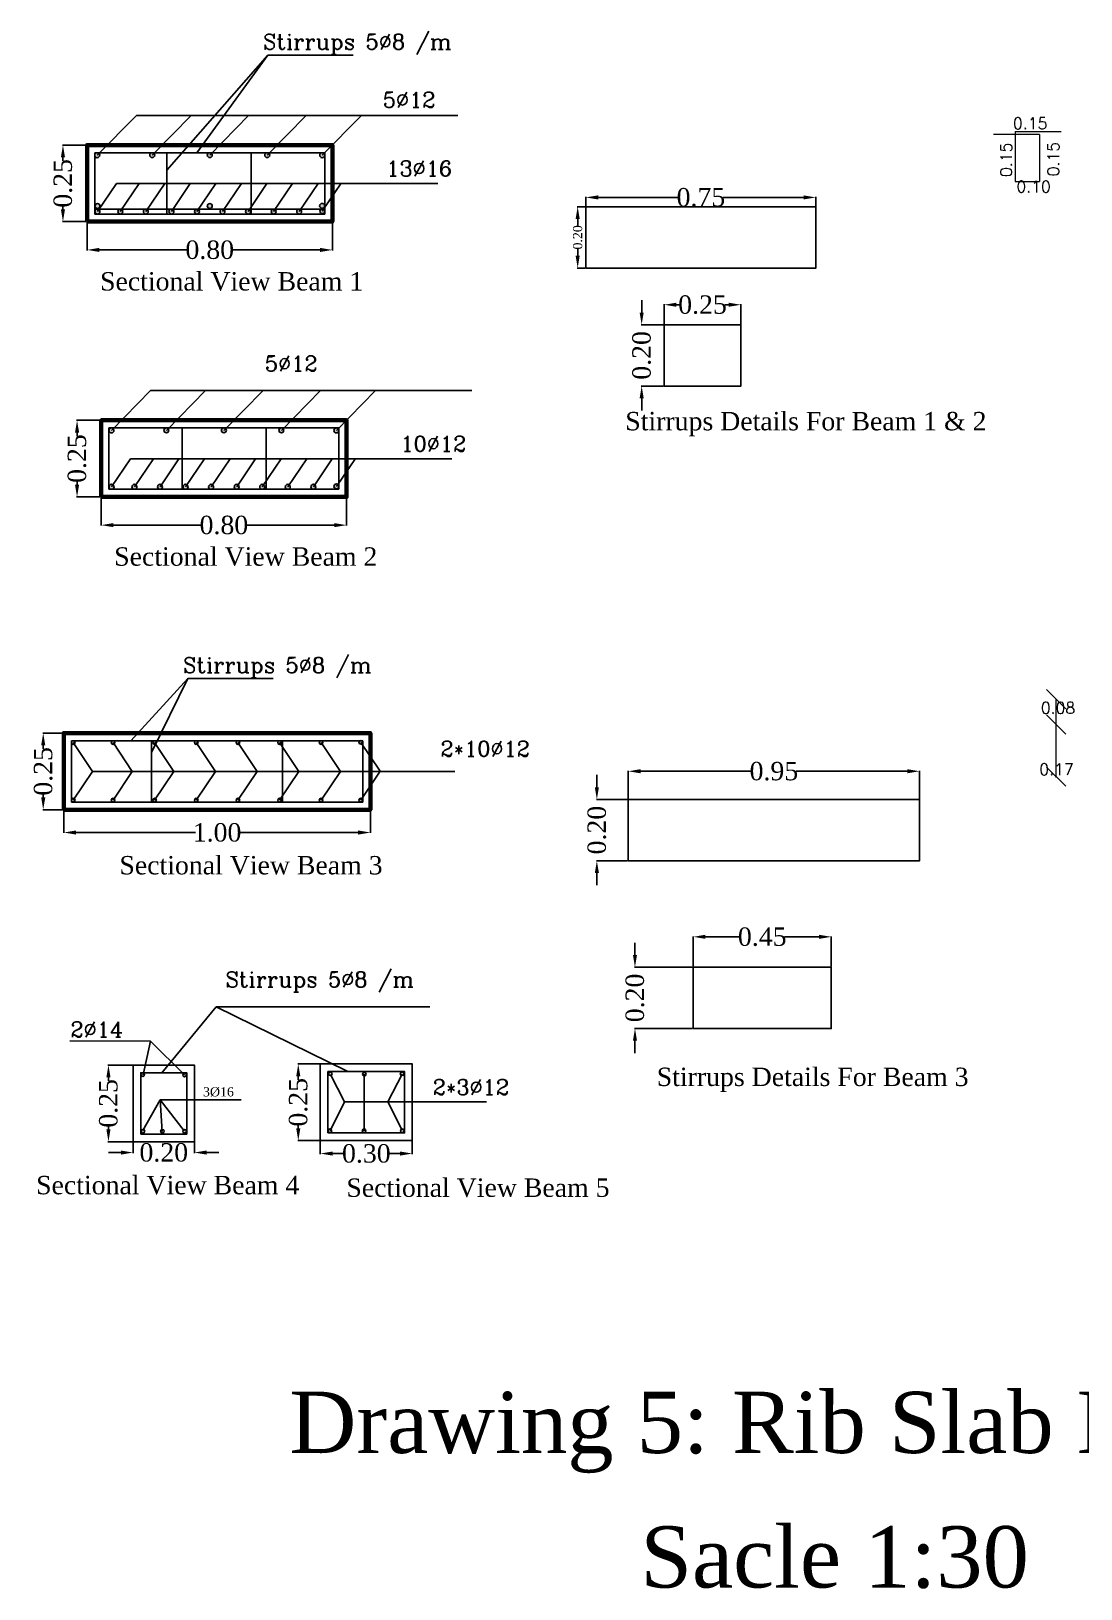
# Model space of a CAD drawing. Extents: x 159757.6 to 159806.1, y 183469.7 to 183536.
# Drawn here: x 159793.32 to 159796.75, y 183506.3 to 183511.38 of the extents above; entities that cross this region are included whole.
import ezdxf

# ---------------------------------------------------------------- set-up
doc = ezdxf.new("R2010")
doc.units = 0
doc.header["$MEASUREMENT"] = 0
doc.header["$PDSIZE"] = 2
doc.layers.add('DIM6', color=180, linetype='Continuous')
doc.layers.add('M1', color=3, linetype='Continuous')
doc.layers.add('LINE-NUSS', color=255, linetype='Continuous', lineweight=70)
doc.styles.add('ATT', font='TXT')
doc.styles.get("Standard").update_dxf_attribs({"font": 'times.ttf', "height": 0.15})
doc.styles.add('style13', font='times.ttf', dxfattribs={"height": 0.06})
doc.styles.add('STYLE2', font='romanc.shx', dxfattribs={"height": 50})
doc.dimstyles.new('Copy of dss', dxfattribs={"dimtxt": 0.18, "dimasz": 0.07, "dimexe": 0.18, "dimexo": 0.0625, "dimgap": 0.09, "dimtad": 0, "dimtoh": 1, "dimrnd": 0.05, "dimzin": 0, "dimdsep": 46, "dimtxsty": 'ATT', "dimcen": 0.09, "dimse1": 1, "dimse2": 1, "dimclrd": 8, "dimclrt": 2, "dimadec": 0, "dimazin": 0, "dimtfac": 1, "dimtofl": 0, "dimtmove": 0, "dimatfit": 3, "dimfxl": 0.18, "dimtolj": 1, "dimtzin": 0, "dimarcsym": 0})

# ---------------------------------------------------------------- blocks, each defined once
blk = doc.blocks.new('*D108')
at = {"layer": 'DEFPOINTS', "color": 0, "linetype": 'Continuous', "lineweight": 50, "transparency": 16777216}
for p in [(159793.5053, 183510.7608), (159794.3053, 183510.7608), (159794.3053, 183510.6686)]:
    blk.add_point(p, dxfattribs=at)
at = {"layer": 'DIM6', "color": 0, "linetype": 'Continuous', "lineweight": -2, "transparency": 16777216}
for p, q in [((159793.5053, 183510.7588), (159793.5053, 183510.6671)), ((159794.3053, 183510.7588), (159794.3053, 183510.6671))]:
    blk.add_line(p, q, dxfattribs=at)
at = {"layer": 'DIM6', "color": 7, "linetype": 'Continuous', "lineweight": -2, "transparency": 16777216}
for p, q in [((159793.5453, 183510.6686), (159793.8309, 183510.6686)), ((159794.2653, 183510.6686), (159793.9796, 183510.6686))]:
    blk.add_line(p, q, dxfattribs=at)
at = {"layer": 'DIM6', "color": 7, "linetype": 'Continuous', "lineweight": 50, "transparency": 16777216}
for points in [[(159793.5453, 183510.6752), (159793.5453, 183510.6619), (159793.5053, 183510.6686)], [(159794.2653, 183510.6752), (159794.2653, 183510.6619), (159794.3053, 183510.6686)]]:
    blk.add_solid(points, dxfattribs=at)
at = {"layer": 'DIM6', "color": 7, "linetype": 'Continuous', "transparency": 16777216, "insert": (159793.9053, 183510.6686), "char_height": 0.06, "attachment_point": 5, "style": 'style13'}
blk.add_mtext('\\A1;0.80', dxfattribs=at)
blk = doc.blocks.new('*D109')
at = {"layer": 'DEFPOINTS', "color": 0, "linetype": 'Continuous', "lineweight": 50, "transparency": 16777216}
for p in [(159793.4265, 183511.0108), (159793.5053, 183511.0108), (159793.5053, 183510.7608)]:
    blk.add_point(p, dxfattribs=at)
at = {"layer": 'DIM6', "color": 0, "linetype": 'Continuous', "lineweight": -2, "transparency": 16777216}
for p, q in [((159793.5033, 183511.0108), (159793.425, 183511.0108)), ((159793.5033, 183510.7608), (159793.425, 183510.7608))]:
    blk.add_line(p, q, dxfattribs=at)
at = {"layer": 'DIM6', "color": 7, "linetype": 'Continuous', "lineweight": -2, "transparency": 16777216}
for p, q in [((159793.4265, 183510.9708), (159793.4265, 183510.9588)), ((159793.4265, 183510.8008), (159793.4265, 183510.8128))]:
    blk.add_line(p, q, dxfattribs=at)
at = {"layer": 'DIM6', "color": 7, "linetype": 'Continuous', "lineweight": 50, "transparency": 16777216}
for points in [[(159793.4198, 183510.9708), (159793.4332, 183510.9708), (159793.4265, 183511.0108)], [(159793.4198, 183510.8008), (159793.4332, 183510.8008), (159793.4265, 183510.7608)]]:
    blk.add_solid(points, dxfattribs=at)
at = {"layer": 'DIM6', "color": 7, "linetype": 'Continuous', "transparency": 16777216, "insert": (159793.4265, 183510.8858), "char_height": 0.06, "attachment_point": 5, "rotation": 90, "style": 'style13'}
blk.add_mtext('\\A1;0.25', dxfattribs=at)
blk = doc.blocks.new('*D110')
at = {"layer": 'DEFPOINTS', "color": 0, "linetype": 'Continuous', "lineweight": 50, "transparency": 16777216}
for p in [(159793.5514, 183509.8628), (159794.3514, 183509.8628), (159794.3514, 183509.7706)]:
    blk.add_point(p, dxfattribs=at)
at = {"layer": 'DIM6', "color": 0, "linetype": 'Continuous', "lineweight": -2, "transparency": 16777216}
for p, q in [((159793.5514, 183509.8608), (159793.5514, 183509.7691)), ((159794.3514, 183509.8608), (159794.3514, 183509.7691))]:
    blk.add_line(p, q, dxfattribs=at)
at = {"layer": 'DIM6', "color": 7, "linetype": 'Continuous', "lineweight": -2, "transparency": 16777216}
for p, q in [((159793.5914, 183509.7706), (159793.8771, 183509.7706)), ((159794.3114, 183509.7706), (159794.0257, 183509.7706))]:
    blk.add_line(p, q, dxfattribs=at)
at = {"layer": 'DIM6', "color": 7, "linetype": 'Continuous', "lineweight": 50, "transparency": 16777216}
for points in [[(159793.5914, 183509.7773), (159793.5914, 183509.764), (159793.5514, 183509.7706)], [(159794.3114, 183509.7773), (159794.3114, 183509.764), (159794.3514, 183509.7706)]]:
    blk.add_solid(points, dxfattribs=at)
at = {"layer": 'DIM6', "color": 7, "linetype": 'Continuous', "transparency": 16777216, "insert": (159793.9514, 183509.7706), "char_height": 0.06, "attachment_point": 5, "style": 'style13'}
blk.add_mtext('\\A1;0.80', dxfattribs=at)
blk = doc.blocks.new('*D111')
at = {"layer": 'DEFPOINTS', "color": 0, "linetype": 'Continuous', "lineweight": 50, "transparency": 16777216}
for p in [(159793.4726, 183510.1128), (159793.5514, 183510.1128), (159793.5514, 183509.8628)]:
    blk.add_point(p, dxfattribs=at)
at = {"layer": 'DIM6', "color": 0, "linetype": 'Continuous', "lineweight": -2, "transparency": 16777216}
for p, q in [((159793.5494, 183510.1128), (159793.4711, 183510.1128)), ((159793.5494, 183509.8628), (159793.4711, 183509.8628))]:
    blk.add_line(p, q, dxfattribs=at)
at = {"layer": 'DIM6', "color": 7, "linetype": 'Continuous', "lineweight": -2, "transparency": 16777216}
for p, q in [((159793.4726, 183510.0728), (159793.4726, 183510.0608)), ((159793.4726, 183509.9028), (159793.4726, 183509.9148))]:
    blk.add_line(p, q, dxfattribs=at)
at = {"layer": 'DIM6', "color": 7, "linetype": 'Continuous', "lineweight": 50, "transparency": 16777216}
for points in [[(159793.4659, 183510.0728), (159793.4793, 183510.0728), (159793.4726, 183510.1128)], [(159793.4659, 183509.9028), (159793.4793, 183509.9028), (159793.4726, 183509.8628)]]:
    blk.add_solid(points, dxfattribs=at)
at = {"layer": 'DIM6', "color": 7, "linetype": 'Continuous', "transparency": 16777216, "insert": (159793.4726, 183509.9878), "char_height": 0.06, "attachment_point": 5, "rotation": 90, "style": 'style13'}
blk.add_mtext('\\A1;0.25', dxfattribs=at)
blk = doc.blocks.new('*D112')
at = {"layer": 'DEFPOINTS', "color": 0, "linetype": 'Continuous', "lineweight": 50, "transparency": 16777216}
for p in [(159793.4292, 183508.8422), (159794.4292, 183508.8422), (159794.4292, 183508.7676)]:
    blk.add_point(p, dxfattribs=at)
at = {"layer": 'DIM6', "color": 0, "linetype": 'Continuous', "lineweight": -2, "transparency": 16777216}
for p, q in [((159793.4292, 183508.8402), (159793.4292, 183508.7661)), ((159794.4292, 183508.8402), (159794.4292, 183508.7661))]:
    blk.add_line(p, q, dxfattribs=at)
at = {"layer": 'DIM6', "color": 7, "linetype": 'Continuous', "lineweight": -2, "transparency": 16777216}
for p, q in [((159793.4692, 183508.7676), (159793.8585, 183508.7676)), ((159794.3892, 183508.7676), (159794, 183508.7676))]:
    blk.add_line(p, q, dxfattribs=at)
at = {"layer": 'DIM6', "color": 7, "linetype": 'Continuous', "lineweight": 50, "transparency": 16777216}
for points in [[(159793.4692, 183508.7743), (159793.4692, 183508.7609), (159793.4292, 183508.7676)], [(159794.3892, 183508.7743), (159794.3892, 183508.7609), (159794.4292, 183508.7676)]]:
    blk.add_solid(points, dxfattribs=at)
at = {"layer": 'DIM6', "color": 7, "linetype": 'Continuous', "transparency": 16777216, "insert": (159793.9292, 183508.7676), "char_height": 0.06, "attachment_point": 5, "style": 'style13'}
blk.add_mtext('\\A1;1.00', dxfattribs=at)
blk = doc.blocks.new('*D113')
at = {"layer": 'DEFPOINTS', "color": 0, "linetype": 'Continuous', "lineweight": 50, "transparency": 16777216}
for p in [(159793.3623, 183509.0922), (159793.4292, 183509.0922), (159793.4292, 183508.8422)]:
    blk.add_point(p, dxfattribs=at)
at = {"layer": 'DIM6', "color": 0, "linetype": 'Continuous', "lineweight": -2, "transparency": 16777216}
for p, q in [((159793.4272, 183509.0922), (159793.3608, 183509.0922)), ((159793.4272, 183508.8422), (159793.3608, 183508.8422))]:
    blk.add_line(p, q, dxfattribs=at)
at = {"layer": 'DIM6', "color": 7, "linetype": 'Continuous', "lineweight": -2, "transparency": 16777216}
for p, q in [((159793.3623, 183509.0522), (159793.3623, 183509.0402)), ((159793.3623, 183508.8822), (159793.3623, 183508.8942))]:
    blk.add_line(p, q, dxfattribs=at)
at = {"layer": 'DIM6', "color": 7, "linetype": 'Continuous', "lineweight": 50, "transparency": 16777216}
for points in [[(159793.3556, 183509.0522), (159793.369, 183509.0522), (159793.3623, 183509.0922)], [(159793.3556, 183508.8822), (159793.369, 183508.8822), (159793.3623, 183508.8422)]]:
    blk.add_solid(points, dxfattribs=at)
at = {"layer": 'DIM6', "color": 7, "linetype": 'Continuous', "transparency": 16777216, "insert": (159793.3623, 183508.9672), "char_height": 0.06, "attachment_point": 5, "rotation": 90, "style": 'style13'}
blk.add_mtext('\\A1;0.25', dxfattribs=at)
blk = doc.blocks.new('*D114')
at = {"layer": 'DEFPOINTS', "color": 0, "linetype": 'Continuous', "lineweight": 50, "transparency": 16777216}
for p in [(159795.882, 183510.8399), (159795.132, 183510.8096), (159795.882, 183510.8096)]:
    blk.add_point(p, dxfattribs=at)
at = {"layer": 'DIM6', "color": 0, "linetype": 'Continuous', "lineweight": -2, "transparency": 16777216}
for p, q in [((159795.132, 183510.8116), (159795.132, 183510.8414)), ((159795.882, 183510.8116), (159795.882, 183510.8414))]:
    blk.add_line(p, q, dxfattribs=at)
at = {"layer": 'DIM6', "color": 7, "linetype": 'Continuous', "lineweight": -2, "transparency": 16777216}
for p, q in [((159795.172, 183510.8399), (159795.434, 183510.8399)), ((159795.842, 183510.8399), (159795.58, 183510.8399))]:
    blk.add_line(p, q, dxfattribs=at)
at = {"layer": 'DIM6', "color": 7, "linetype": 'Continuous', "lineweight": 50, "transparency": 16777216}
for points in [[(159795.172, 183510.8466), (159795.172, 183510.8332), (159795.132, 183510.8399)], [(159795.842, 183510.8466), (159795.842, 183510.8332), (159795.882, 183510.8399)]]:
    blk.add_solid(points, dxfattribs=at)
at = {"layer": 'DIM6', "color": 7, "linetype": 'Continuous', "transparency": 16777216, "insert": (159795.507, 183510.8399), "char_height": 0.06, "attachment_point": 5, "style": 'style13'}
blk.add_mtext('\\A1;0.75', dxfattribs=at)
blk = doc.blocks.new('*D115')
at = {"layer": 'DEFPOINTS', "color": 0, "linetype": 'Continuous', "transparency": 16777216}
for p in [(159795.1051, 183510.8096), (159795.132, 183510.8096), (159795.132, 183510.6096)]:
    blk.add_point(p, dxfattribs=at)
at = {"layer": 'DIM6', "color": 0, "linetype": 'Continuous', "lineweight": -2, "transparency": 16777216}
for p, q in [((159795.13, 183510.8096), (159795.1036, 183510.8096)), ((159795.13, 183510.6096), (159795.1036, 183510.6096))]:
    blk.add_line(p, q, dxfattribs=at)
at = {"layer": 'DIM6', "color": 7, "linetype": 'Continuous', "lineweight": -2, "transparency": 16777216}
for p, q in [((159795.1051, 183510.7696), (159795.1051, 183510.7467)), ((159795.1051, 183510.6496), (159795.1051, 183510.6724))]:
    blk.add_line(p, q, dxfattribs=at)
at = {"layer": 'DIM6', "color": 7, "linetype": 'Continuous', "transparency": 16777216}
for points in [[(159795.0984, 183510.7696), (159795.1117, 183510.7696), (159795.1051, 183510.8096)], [(159795.0984, 183510.6496), (159795.1117, 183510.6496), (159795.1051, 183510.6096)]]:
    blk.add_solid(points, dxfattribs=at)
at = {"layer": 'DIM6', "color": 7, "linetype": 'Continuous', "transparency": 16777216, "insert": (159795.1051, 183510.7096), "char_height": 0.03, "attachment_point": 5, "rotation": 90, "style": 'style13'}
blk.add_mtext('\\A1;0.20', dxfattribs=at)
blk = doc.blocks.new('*D116')
at = {"layer": 'DEFPOINTS', "color": 0, "linetype": 'Continuous', "lineweight": 50, "transparency": 16777216}
for p in [(159795.6372, 183510.4897), (159795.3872, 183510.4244), (159795.6372, 183510.4244)]:
    blk.add_point(p, dxfattribs=at)
at = {"layer": 'DIM6', "color": 0, "linetype": 'Continuous', "lineweight": -2, "transparency": 16777216}
for p, q in [((159795.3872, 183510.4264), (159795.3872, 183510.4912)), ((159795.6372, 183510.4264), (159795.6372, 183510.4912))]:
    blk.add_line(p, q, dxfattribs=at)
at = {"layer": 'DIM6', "color": 7, "linetype": 'Continuous', "lineweight": -2, "transparency": 16777216}
for p, q in [((159795.4272, 183510.4897), (159795.4392, 183510.4897)), ((159795.5972, 183510.4897), (159795.5852, 183510.4897))]:
    blk.add_line(p, q, dxfattribs=at)
at = {"layer": 'DIM6', "color": 7, "linetype": 'Continuous', "lineweight": 50, "transparency": 16777216}
for points in [[(159795.4272, 183510.4964), (159795.4272, 183510.4831), (159795.3872, 183510.4897)], [(159795.5972, 183510.4964), (159795.5972, 183510.4831), (159795.6372, 183510.4897)]]:
    blk.add_solid(points, dxfattribs=at)
at = {"layer": 'DIM6', "color": 7, "linetype": 'Continuous', "lineweight": 50, "transparency": 16777216, "insert": (159795.5122, 183510.4897), "char_height": 0.06, "attachment_point": 5, "style": 'style13'}
blk.add_mtext('\\A1;0.25', dxfattribs=at)
blk = doc.blocks.new('*D117')
at = {"layer": 'DEFPOINTS', "color": 0, "linetype": 'Continuous', "lineweight": 50, "transparency": 16777216}
for p in [(159795.3138, 183510.4244), (159795.3872, 183510.4244), (159795.3872, 183510.2244)]:
    blk.add_point(p, dxfattribs=at)
at = {"layer": 'DIM6', "color": 7, "linetype": 'Continuous', "lineweight": -2, "transparency": 16777216}
for p, q in [((159795.3138, 183510.4644), (159795.3138, 183510.5044)), ((159795.3138, 183510.1844), (159795.3138, 183510.1444))]:
    blk.add_line(p, q, dxfattribs=at)
at = {"layer": 'DIM6', "color": 0, "linetype": 'Continuous', "lineweight": -2, "transparency": 16777216}
for p, q in [((159795.3852, 183510.4244), (159795.3123, 183510.4244)), ((159795.3852, 183510.2244), (159795.3123, 183510.2244))]:
    blk.add_line(p, q, dxfattribs=at)
at = {"layer": 'DIM6', "color": 7, "linetype": 'Continuous', "lineweight": 50, "transparency": 16777216}
for points in [[(159795.3071, 183510.4644), (159795.3204, 183510.4644), (159795.3138, 183510.4244)], [(159795.3071, 183510.1844), (159795.3204, 183510.1844), (159795.3138, 183510.2244)]]:
    blk.add_solid(points, dxfattribs=at)
at = {"layer": 'DIM6', "color": 7, "linetype": 'Continuous', "lineweight": 50, "transparency": 16777216, "insert": (159795.3138, 183510.3244), "char_height": 0.06, "attachment_point": 5, "rotation": 90, "style": 'style13'}
blk.add_mtext('\\A1;0.20', dxfattribs=at)
blk = doc.blocks.new('*D118')
at = {"layer": 'DEFPOINTS', "color": 0, "linetype": 'Continuous', "lineweight": 50, "transparency": 16777216}
for p in [(159796.22, 183508.9675), (159795.27, 183508.8755), (159796.22, 183508.8755)]:
    blk.add_point(p, dxfattribs=at)
at = {"layer": 'DIM6', "color": 0, "linetype": 'Continuous', "lineweight": -2, "transparency": 16777216}
for p, q in [((159795.27, 183508.8775), (159795.27, 183508.969)), ((159796.22, 183508.8775), (159796.22, 183508.969))]:
    blk.add_line(p, q, dxfattribs=at)
at = {"layer": 'DIM6', "color": 7, "linetype": 'Continuous', "lineweight": -2, "transparency": 16777216}
for p, q in [((159795.31, 183508.9675), (159795.672, 183508.9675)), ((159796.18, 183508.9675), (159795.818, 183508.9675))]:
    blk.add_line(p, q, dxfattribs=at)
at = {"layer": 'DIM6', "color": 7, "linetype": 'Continuous', "lineweight": 50, "transparency": 16777216}
for points in [[(159795.31, 183508.9742), (159795.31, 183508.9609), (159795.27, 183508.9675)], [(159796.18, 183508.9742), (159796.18, 183508.9609), (159796.22, 183508.9675)]]:
    blk.add_solid(points, dxfattribs=at)
at = {"layer": 'DIM6', "color": 7, "linetype": 'Continuous', "transparency": 16777216, "insert": (159795.745, 183508.9675), "char_height": 0.06, "attachment_point": 5, "style": 'style13'}
blk.add_mtext('\\A1;0.95', dxfattribs=at)
blk = doc.blocks.new('*D119')
at = {"layer": 'DEFPOINTS', "color": 0, "linetype": 'Continuous', "lineweight": 50, "transparency": 16777216}
for p in [(159795.1677, 183508.8755), (159795.27, 183508.8755), (159795.27, 183508.6755)]:
    blk.add_point(p, dxfattribs=at)
at = {"layer": 'DIM6', "color": 7, "linetype": 'Continuous', "lineweight": -2, "transparency": 16777216}
for p, q in [((159795.1677, 183508.9155), (159795.1677, 183508.9555)), ((159795.1677, 183508.6355), (159795.1677, 183508.5955))]:
    blk.add_line(p, q, dxfattribs=at)
at = {"layer": 'DIM6', "color": 0, "linetype": 'Continuous', "lineweight": -2, "transparency": 16777216}
for p, q in [((159795.268, 183508.8755), (159795.1662, 183508.8755)), ((159795.268, 183508.6755), (159795.1662, 183508.6755))]:
    blk.add_line(p, q, dxfattribs=at)
at = {"layer": 'DIM6', "color": 7, "linetype": 'Continuous', "lineweight": 50, "transparency": 16777216}
for points in [[(159795.161, 183508.9155), (159795.1744, 183508.9155), (159795.1677, 183508.8755)], [(159795.161, 183508.6355), (159795.1744, 183508.6355), (159795.1677, 183508.6755)]]:
    blk.add_solid(points, dxfattribs=at)
at = {"layer": 'DIM6', "color": 7, "linetype": 'Continuous', "transparency": 16777216, "insert": (159795.1677, 183508.7755), "char_height": 0.06, "attachment_point": 5, "rotation": 90, "style": 'style13'}
blk.add_mtext('\\A1;0.20', dxfattribs=at)
blk = doc.blocks.new('*D120')
at = {"layer": 'DEFPOINTS', "color": 0, "linetype": 'Continuous', "lineweight": 50, "transparency": 16777216}
for p in [(159795.9319, 183508.4273), (159795.4819, 183508.328), (159795.9319, 183508.328)]:
    blk.add_point(p, dxfattribs=at)
at = {"layer": 'DIM6', "color": 0, "linetype": 'Continuous', "lineweight": -2, "transparency": 16777216}
for p, q in [((159795.4819, 183508.33), (159795.4819, 183508.4288)), ((159795.9319, 183508.33), (159795.9319, 183508.4288))]:
    blk.add_line(p, q, dxfattribs=at)
at = {"layer": 'DIM6', "color": 7, "linetype": 'Continuous', "lineweight": -2, "transparency": 16777216}
for p, q in [((159795.5219, 183508.4273), (159795.6339, 183508.4273)), ((159795.8919, 183508.4273), (159795.7799, 183508.4273))]:
    blk.add_line(p, q, dxfattribs=at)
at = {"layer": 'DIM6', "color": 7, "linetype": 'Continuous', "lineweight": 50, "transparency": 16777216}
for points in [[(159795.5219, 183508.434), (159795.5219, 183508.4206), (159795.4819, 183508.4273)], [(159795.8919, 183508.434), (159795.8919, 183508.4206), (159795.9319, 183508.4273)]]:
    blk.add_solid(points, dxfattribs=at)
at = {"layer": 'DIM6', "color": 7, "linetype": 'Continuous', "transparency": 16777216, "insert": (159795.7069, 183508.4273), "char_height": 0.06, "attachment_point": 5, "style": 'style13'}
blk.add_mtext('\\A1;0.45', dxfattribs=at)
blk = doc.blocks.new('*D121')
at = {"layer": 'DEFPOINTS', "color": 0, "linetype": 'Continuous', "lineweight": 50, "transparency": 16777216}
for p in [(159795.2919, 183508.328), (159795.4819, 183508.328), (159795.4819, 183508.128)]:
    blk.add_point(p, dxfattribs=at)
at = {"layer": 'DIM6', "color": 7, "linetype": 'Continuous', "lineweight": -2, "transparency": 16777216}
for p, q in [((159795.2919, 183508.368), (159795.2919, 183508.408)), ((159795.2919, 183508.088), (159795.2919, 183508.048))]:
    blk.add_line(p, q, dxfattribs=at)
at = {"layer": 'DIM6', "color": 0, "linetype": 'Continuous', "lineweight": -2, "transparency": 16777216}
for p, q in [((159795.4799, 183508.328), (159795.2904, 183508.328)), ((159795.4799, 183508.128), (159795.2904, 183508.128))]:
    blk.add_line(p, q, dxfattribs=at)
at = {"layer": 'DIM6', "color": 7, "linetype": 'Continuous', "lineweight": 50, "transparency": 16777216}
for points in [[(159795.2853, 183508.368), (159795.2986, 183508.368), (159795.2919, 183508.328)], [(159795.2853, 183508.088), (159795.2986, 183508.088), (159795.2919, 183508.128)]]:
    blk.add_solid(points, dxfattribs=at)
at = {"layer": 'DIM6', "color": 7, "linetype": 'Continuous', "transparency": 16777216, "insert": (159795.2919, 183508.228), "char_height": 0.06, "attachment_point": 5, "rotation": 90, "style": 'style13'}
blk.add_mtext('\\A1;0.20', dxfattribs=at)
blk = doc.blocks.new('*D128')
at = {"layer": 'DEFPOINTS', "color": 0, "linetype": 'Continuous', "lineweight": 50, "transparency": 16777216}
for p in [(159793.6554, 183507.7589), (159793.8554, 183507.7589), (159793.8554, 183507.7234)]:
    blk.add_point(p, dxfattribs=at)
at = {"layer": 'DIM6', "color": 0, "linetype": 'Continuous', "lineweight": -2, "transparency": 16777216}
for p, q in [((159793.6554, 183507.7569), (159793.6554, 183507.7219)), ((159793.8554, 183507.7569), (159793.8554, 183507.7219))]:
    blk.add_line(p, q, dxfattribs=at)
at = {"layer": 'DIM6', "color": 7, "linetype": 'Continuous', "lineweight": -2, "transparency": 16777216}
for p, q in [((159793.6154, 183507.7234), (159793.5754, 183507.7234)), ((159793.8954, 183507.7234), (159793.9354, 183507.7234))]:
    blk.add_line(p, q, dxfattribs=at)
at = {"layer": 'DIM6', "color": 7, "linetype": 'Continuous', "lineweight": 50, "transparency": 16777216}
for points in [[(159793.6154, 183507.7301), (159793.6154, 183507.7167), (159793.6554, 183507.7234)], [(159793.8954, 183507.7301), (159793.8954, 183507.7167), (159793.8554, 183507.7234)]]:
    blk.add_solid(points, dxfattribs=at)
at = {"layer": 'DIM6', "color": 7, "linetype": 'Continuous', "transparency": 16777216, "insert": (159793.7554, 183507.7234), "char_height": 0.06, "attachment_point": 5, "style": 'style13'}
blk.add_mtext('\\A1;0.20', dxfattribs=at)
blk = doc.blocks.new('*D129')
at = {"layer": 'DEFPOINTS', "color": 0, "linetype": 'Continuous', "lineweight": 50, "transparency": 16777216}
for p in [(159793.5749, 183508.0089), (159793.6554, 183508.0089), (159793.6554, 183507.7589)]:
    blk.add_point(p, dxfattribs=at)
at = {"layer": 'DIM6', "color": 0, "linetype": 'Continuous', "lineweight": -2, "transparency": 16777216}
for p, q in [((159793.6534, 183508.0089), (159793.5734, 183508.0089)), ((159793.6534, 183507.7589), (159793.5734, 183507.7589))]:
    blk.add_line(p, q, dxfattribs=at)
at = {"layer": 'DIM6', "color": 7, "linetype": 'Continuous', "lineweight": -2, "transparency": 16777216}
for p, q in [((159793.5749, 183507.9689), (159793.5749, 183507.9569)), ((159793.5749, 183507.7989), (159793.5749, 183507.8109))]:
    blk.add_line(p, q, dxfattribs=at)
at = {"layer": 'DIM6', "color": 7, "linetype": 'Continuous', "lineweight": 50, "transparency": 16777216}
for points in [[(159793.5683, 183507.9689), (159793.5816, 183507.9689), (159793.5749, 183508.0089)], [(159793.5683, 183507.7989), (159793.5816, 183507.7989), (159793.5749, 183507.7589)]]:
    blk.add_solid(points, dxfattribs=at)
at = {"layer": 'DIM6', "color": 7, "linetype": 'Continuous', "transparency": 16777216, "insert": (159793.5749, 183507.8839), "char_height": 0.06, "attachment_point": 5, "rotation": 90, "style": 'style13'}
blk.add_mtext('\\A1;0.25', dxfattribs=at)
blk = doc.blocks.new('*D130')
at = {"layer": 'DEFPOINTS', "color": 0, "linetype": 'Continuous', "lineweight": 50, "transparency": 16777216}
for p in [(159794.2659, 183507.7624), (159794.5659, 183507.7624), (159794.5659, 183507.7201)]:
    blk.add_point(p, dxfattribs=at)
at = {"layer": 'DIM6', "color": 0, "linetype": 'Continuous', "lineweight": -2, "transparency": 16777216}
for p, q in [((159794.2659, 183507.7604), (159794.2659, 183507.7186)), ((159794.5659, 183507.7604), (159794.5659, 183507.7186))]:
    blk.add_line(p, q, dxfattribs=at)
at = {"layer": 'DIM6', "color": 7, "linetype": 'Continuous', "lineweight": -2, "transparency": 16777216}
for p, q in [((159794.3059, 183507.7201), (159794.3415, 183507.7201)), ((159794.5259, 183507.7201), (159794.4902, 183507.7201))]:
    blk.add_line(p, q, dxfattribs=at)
at = {"layer": 'DIM6', "color": 7, "linetype": 'Continuous', "lineweight": 50, "transparency": 16777216}
for points in [[(159794.3059, 183507.7268), (159794.3059, 183507.7135), (159794.2659, 183507.7201)], [(159794.5259, 183507.7268), (159794.5259, 183507.7135), (159794.5659, 183507.7201)]]:
    blk.add_solid(points, dxfattribs=at)
at = {"layer": 'DIM6', "color": 7, "linetype": 'Continuous', "transparency": 16777216, "insert": (159794.4159, 183507.7201), "char_height": 0.06, "attachment_point": 5, "style": 'style13'}
blk.add_mtext('\\A1;0.30', dxfattribs=at)
blk = doc.blocks.new('*D131')
at = {"layer": 'DEFPOINTS', "color": 0, "linetype": 'Continuous', "lineweight": 50, "transparency": 16777216}
for p in [(159794.194, 183508.0124), (159794.2659, 183508.0124), (159794.2659, 183507.7624)]:
    blk.add_point(p, dxfattribs=at)
at = {"layer": 'DIM6', "color": 0, "linetype": 'Continuous', "lineweight": -2, "transparency": 16777216}
for p, q in [((159794.2639, 183508.0124), (159794.1925, 183508.0124)), ((159794.2639, 183507.7624), (159794.1925, 183507.7624))]:
    blk.add_line(p, q, dxfattribs=at)
at = {"layer": 'DIM6', "color": 7, "linetype": 'Continuous', "lineweight": -2, "transparency": 16777216}
for p, q in [((159794.194, 183507.9724), (159794.194, 183507.9604)), ((159794.194, 183507.8024), (159794.194, 183507.8144))]:
    blk.add_line(p, q, dxfattribs=at)
at = {"layer": 'DIM6', "color": 7, "linetype": 'Continuous', "lineweight": 50, "transparency": 16777216}
for points in [[(159794.1873, 183507.9724), (159794.2007, 183507.9724), (159794.194, 183508.0124)], [(159794.1873, 183507.8024), (159794.2007, 183507.8024), (159794.194, 183507.7624)]]:
    blk.add_solid(points, dxfattribs=at)
at = {"layer": 'DIM6', "color": 7, "linetype": 'Continuous', "transparency": 16777216, "insert": (159794.194, 183507.8874), "char_height": 0.06, "attachment_point": 5, "rotation": 90, "style": 'style13'}
blk.add_mtext('\\A1;0.25', dxfattribs=at)

msp = doc.modelspace()

# ---------------------------------------------------------------- hatches: boundary and pattern name
at = {"layer": 'DIM6', "linetype": 'Continuous'}
h = msp.add_hatch(color=7, dxfattribs=at)
edge = h.paths.add_edge_path()
edge.add_arc((159793.539, 183510.7938), 0.008, 0, 360)
edge = h.paths.add_edge_path()
edge.add_arc((159794.2723, 183510.7949), 0.008, 0, 360)
edge = h.paths.add_edge_path()
edge.add_arc((159794.1969, 183510.7938), 0.008, 0, 360)
edge = h.paths.add_edge_path()
edge.add_arc((159794.1136, 183510.7938), 0.008, 0, 360)
edge = h.paths.add_edge_path()
edge.add_arc((159794.0303, 183510.7938), 0.008, 0, 360)
edge = h.paths.add_edge_path()
edge.add_arc((159793.9469, 183510.7938), 0.008, 0, 360)
edge = h.paths.add_edge_path()
edge.add_arc((159793.8636, 183510.7938), 0.008, 0, 360)
edge = h.paths.add_edge_path()
edge.add_arc((159793.7803, 183510.7938), 0.008, 0, 360)
edge = h.paths.add_edge_path()
edge.add_arc((159793.6969, 183510.7938), 0.008, 0, 360)
edge = h.paths.add_edge_path()
edge.add_arc((159793.6136, 183510.7938), 0.008, 0, 360)
edge = h.paths.add_edge_path()
edge.add_arc((159793.5384, 183510.9775), 0.008, 0, 360)
edge = h.paths.add_edge_path()
edge.add_arc((159794.0928, 183510.9778), 0.008, 0, 360)
edge = h.paths.add_edge_path()
edge.add_arc((159793.7178, 183510.9778), 0.008, 0, 360)
edge = h.paths.add_edge_path()
edge.add_arc((159793.9053, 183510.9778), 0.008, 0, 360)
edge = h.paths.add_edge_path()
edge.add_arc((159794.2721, 183510.9775), 0.008, 0, 360)
h = msp.add_hatch(color=7, dxfattribs=at)
edge = h.paths.add_edge_path()
edge.add_arc((159794.2716, 183510.8126), 0.008, 0, 360)
edge = h.paths.add_edge_path()
edge.add_arc((159793.9053, 183510.812), 0.008, 0, 360)
edge = h.paths.add_edge_path()
edge.add_arc((159793.539, 183510.8117), 0.008, 0, 360)
h = msp.add_hatch(color=7, dxfattribs=at)
edge = h.paths.add_edge_path()
edge.add_arc((159793.5851, 183509.8958), 0.008, 0, 360)
edge = h.paths.add_edge_path()
edge.add_arc((159794.3184, 183509.897), 0.008, 0, 360)
edge = h.paths.add_edge_path()
edge.add_arc((159794.2431, 183509.8958), 0.008, 0, 360)
edge = h.paths.add_edge_path()
edge.add_arc((159794.1597, 183509.8958), 0.008, 0, 360)
edge = h.paths.add_edge_path()
edge.add_arc((159794.0764, 183509.8958), 0.008, 0, 360)
edge = h.paths.add_edge_path()
edge.add_arc((159793.9931, 183509.8958), 0.008, 0, 360)
edge = h.paths.add_edge_path()
edge.add_arc((159793.9097, 183509.8958), 0.008, 0, 360)
edge = h.paths.add_edge_path()
edge.add_arc((159793.8264, 183509.8958), 0.008, 0, 360)
edge = h.paths.add_edge_path()
edge.add_arc((159793.7431, 183509.8958), 0.008, 0, 360)
edge = h.paths.add_edge_path()
edge.add_arc((159793.6597, 183509.8958), 0.008, 0, 360)
edge = h.paths.add_edge_path()
edge.add_arc((159793.5846, 183510.0796), 0.008, 0, 360)
edge = h.paths.add_edge_path()
edge.add_arc((159794.1389, 183510.0798), 0.008, 0, 360)
edge = h.paths.add_edge_path()
edge.add_arc((159793.7639, 183510.0798), 0.008, 0, 360)
edge = h.paths.add_edge_path()
edge.add_arc((159793.9514, 183510.0798), 0.008, 0, 360)
edge = h.paths.add_edge_path()
edge.add_arc((159794.3182, 183510.0796), 0.008, 0, 360)
h = msp.add_hatch(color=7, dxfattribs=at)
edge = h.paths.add_edge_path()
edge.add_arc((159794.398, 183509.0615), 0.006, 0, 360)
edge = h.paths.add_edge_path()
edge.add_arc((159793.4603, 183509.0613), 0.006, 0, 360)
edge = h.paths.add_edge_path()
edge.add_arc((159794.2685, 183509.0612), 0.006, 0, 360)
edge = h.paths.add_edge_path()
edge.add_arc((159794.1328, 183509.0612), 0.006, 0, 360)
edge = h.paths.add_edge_path()
edge.add_arc((159793.9971, 183509.0612), 0.006, 0, 360)
edge = h.paths.add_edge_path()
edge.add_arc((159793.8613, 183509.0612), 0.006, 0, 360)
edge = h.paths.add_edge_path()
edge.add_arc((159793.7256, 183509.0612), 0.006, 0, 360)
edge = h.paths.add_edge_path()
edge.add_arc((159793.5899, 183509.0612), 0.006, 0, 360)
h = msp.add_hatch(color=7, dxfattribs=at)
edge = h.paths.add_edge_path()
edge.add_arc((159794.398, 183508.8735), 0.006, 0, 360)
edge = h.paths.add_edge_path()
edge.add_arc((159793.4603, 183508.8733), 0.006, 0, 360)
edge = h.paths.add_edge_path()
edge.add_arc((159794.2685, 183508.8732), 0.006, 0, 360)
edge = h.paths.add_edge_path()
edge.add_arc((159794.1328, 183508.8732), 0.006, 0, 360)
edge = h.paths.add_edge_path()
edge.add_arc((159793.9971, 183508.8732), 0.006, 0, 360)
edge = h.paths.add_edge_path()
edge.add_arc((159793.8613, 183508.8732), 0.006, 0, 360)
edge = h.paths.add_edge_path()
edge.add_arc((159793.7256, 183508.8732), 0.006, 0, 360)
edge = h.paths.add_edge_path()
edge.add_arc((159793.5899, 183508.8732), 0.006, 0, 360)
h = msp.add_hatch(color=7, dxfattribs=at)
edge = h.paths.add_edge_path()
edge.add_arc((159793.6867, 183507.9779), 0.006, 0, 360)
edge = h.paths.add_edge_path()
edge.add_arc((159793.8231, 183507.977), 0.006, 0, 360)
edge = h.paths.add_edge_path()
edge.add_arc((159793.8231, 183507.793), 0.006, 0, 360)
edge = h.paths.add_edge_path()
edge.add_arc((159793.751, 183507.793), 0.006, 0, 360)
edge = h.paths.add_edge_path()
edge.add_arc((159793.6876, 183507.793), 0.006, 0, 360)
h = msp.add_hatch(color=7, dxfattribs=at)
edge = h.paths.add_edge_path()
edge.add_arc((159794.5326, 183507.9806), 0.006, 0, 360)
edge = h.paths.add_edge_path()
edge.add_arc((159794.4094, 183507.9793), 0.006, 0, 360)
edge = h.paths.add_edge_path()
edge.add_arc((159794.2986, 183507.9806), 0.006, 0, 360)
edge = h.paths.add_edge_path()
edge.add_arc((159794.2973, 183507.7944), 0.006, 0, 360)
edge = h.paths.add_edge_path()
edge.add_arc((159794.4088, 183507.7944), 0.006, 0, 360)
edge = h.paths.add_edge_path()
edge.add_arc((159794.533, 183507.7945), 0.006, 0, 360)

# ---------------------------------------------------------------- linework, layer by layer
at = {"color": 7, "lineweight": 13}
for p, q in [((159796.6116, 183511.0449, 0.1104), (159796.4616, 183511.0449, 0.1104)), ((159796.5316, 183511.0549, 0.1104), (159796.5316, 183510.8915, 0.1104)), ((159796.5316, 183511.0549, 0.1104), (159796.6816, 183511.0549, 0.1104)), ((159796.6116, 183511.0449, 0.1104), (159796.6116, 183510.8915, 0.1104)), ((159796.5316, 183510.8915, 0.1104), (159796.6116, 183510.8915, 0.1104))]:
    msp.add_line(p, q, dxfattribs=at)
at = {"layer": 'DEFPOINTS', "color": 7, "linetype": 'ByBlock', "lineweight": 13, "ltscale": 25}
for p in [(159796.4489, 183511.05, 0.1104), (159796.6116, 183510.8915, 0.1104)]:
    msp.add_point(p, dxfattribs=at)
at = {"layer": 'DEFPOINTS', "color": 7, "linetype": 'ByBlock', "lineweight": 13}
for p in [(159796.5116, 183511.07, 0.1104), (159796.6116, 183511.0449, 0.1104)]:
    msp.add_point(p, dxfattribs=at)
at = {"layer": 'DIM6', "color": 7, "linetype": 'Continuous'}
for p, q in [((159793.7657, 183510.9293), (159794.0948, 183511.304)), ((159794.0948, 183511.304), (159793.8637, 183510.9858)), ((159794.0948, 183511.304), (159794.3728, 183511.304)), ((159793.5384, 183510.9775), (159793.6661, 183511.1075)), ((159793.6661, 183511.1075), (159794.7142, 183511.1075)), ((159793.7178, 183510.9778), (159793.8454, 183511.1078)), ((159793.9053, 183510.9778), (159794.0329, 183511.1078)), ((159794.0928, 183510.9778), (159794.2204, 183511.1078)), ((159794.2721, 183510.9775), (159794.3997, 183511.1075)), ((159793.5303, 183510.9858), (159793.5303, 183510.7858)), ((159793.5303, 183510.9858), (159794.2803, 183510.9858)), ((159793.7657, 183510.7858), (159793.7657, 183510.9858)), ((159794.04, 183510.7858), (159794.04, 183510.9858)), ((159794.2803, 183510.7858), (159794.2803, 183510.9858)), ((159794.3339, 183510.8864), (159794.2723, 183510.7949)), ((159793.6007, 183510.8852), (159793.539, 183510.7938)), ((159793.6007, 183510.8852), (159794.6488, 183510.8852)), ((159793.6752, 183510.8852), (159793.6136, 183510.7938)), ((159793.7586, 183510.8852), (159793.6969, 183510.7938)), ((159793.8419, 183510.8852), (159793.7803, 183510.7938)), ((159793.9252, 183510.8852), (159793.8636, 183510.7938)), ((159794.0086, 183510.8852), (159793.9469, 183510.7938)), ((159794.0919, 183510.8852), (159794.0303, 183510.7938)), ((159794.1752, 183510.8852), (159794.1136, 183510.7938)), ((159794.2586, 183510.8852), (159794.1969, 183510.7938)), ((159793.5303, 183510.8018), (159794.2803, 183510.8018)), ((159793.5303, 183510.7858), (159794.2803, 183510.7858)), ((159793.5846, 183510.0796), (159793.7122, 183510.2096)), ((159793.7122, 183510.2096), (159794.7603, 183510.2096)), ((159793.7639, 183510.0798), (159793.8915, 183510.2098)), ((159793.9514, 183510.0798), (159794.079, 183510.2098)), ((159794.1389, 183510.0798), (159794.2665, 183510.2098)), ((159794.3182, 183510.0796), (159794.4458, 183510.2096)), ((159793.5764, 183510.0878), (159793.5764, 183509.8878)), ((159793.5764, 183510.0878), (159794.3264, 183510.0878)), ((159793.8154, 183509.8878), (159793.8154, 183510.0878)), ((159794.0897, 183509.8878), (159794.0897, 183510.0878)), ((159794.3264, 183509.8878), (159794.3264, 183510.0878)), ((159793.6468, 183509.9873), (159793.5851, 183509.8958)), ((159793.6468, 183509.9873), (159794.6949, 183509.9873)), ((159793.7214, 183509.9873), (159793.6597, 183509.8958)), ((159793.8047, 183509.9873), (159793.7431, 183509.8958)), ((159793.888, 183509.9873), (159793.8264, 183509.8958)), ((159793.9714, 183509.9873), (159793.9097, 183509.8958)), ((159794.0547, 183509.9873), (159793.9931, 183509.8958)), ((159794.138, 183509.9873), (159794.0764, 183509.8958)), ((159794.2214, 183509.9873), (159794.1597, 183509.8958)), ((159794.3047, 183509.9873), (159794.2431, 183509.8958)), ((159794.3801, 183509.9884), (159794.3184, 183509.897)), ((159793.5764, 183509.8878), (159794.3264, 183509.8878)), ((159793.6477, 183509.0672), (159793.8339, 183509.2698)), ((159793.8339, 183509.2698), (159793.7158, 183509.0289)), ((159793.8339, 183509.2698), (159794.1118, 183509.2698)), ((159794.4042, 183509.0672), (159793.4542, 183509.0672)), ((159793.4542, 183509.0672), (159793.4542, 183508.8672)), ((159793.4603, 183509.0613), (159793.5232, 183508.9672)), ((159793.5899, 183509.0612), (159793.6528, 183508.9671)), ((159793.7158, 183509.0672), (159793.7158, 183508.8672)), ((159793.7256, 183509.0612), (159793.7885, 183508.9671)), ((159793.8613, 183509.0612), (159793.9243, 183508.9671)), ((159793.9971, 183509.0612), (159794.06, 183508.9671)), ((159794.1328, 183509.0612), (159794.1957, 183508.9671)), ((159794.1421, 183509.0672), (159794.1421, 183508.8672)), ((159794.2685, 183509.0612), (159794.3314, 183508.9671)), ((159794.398, 183509.0615), (159794.4609, 183508.9674)), ((159794.4042, 183508.8672), (159794.4042, 183509.0672)), ((159793.5232, 183508.9672), (159793.4603, 183508.8733)), ((159793.5232, 183508.9672), (159794.7046, 183508.9672)), ((159793.6528, 183508.9671), (159793.5899, 183508.8732)), ((159793.7885, 183508.9671), (159793.7256, 183508.8732)), ((159793.9243, 183508.9671), (159793.8613, 183508.8732)), ((159794.06, 183508.9671), (159793.9971, 183508.8732)), ((159794.1957, 183508.9671), (159794.1328, 183508.8732)), ((159794.3314, 183508.9671), (159794.2685, 183508.8732)), ((159794.4609, 183508.9674), (159794.398, 183508.8735)), ((159793.4542, 183508.8672), (159794.4042, 183508.8672)), ((159793.7486, 183507.983), (159793.9263, 183508.1993)), ((159793.9263, 183508.1993), (159794.6229, 183508.1993)), ((159793.9263, 183508.1993), (159794.3537, 183507.9886)), ((159793.7123, 183508.0872), (159793.4485, 183508.0884)), ((159793.7123, 183508.0872), (159793.6882, 183507.9768)), ((159793.8233, 183507.9772), (159793.7123, 183508.0872)), ((159794.2993, 183507.978), (159794.3452, 183507.889)), ((159794.4086, 183507.7947), (159794.4086, 183507.9793)), ((159794.5328, 183507.9793), (159794.4855, 183507.889)), ((159793.6873, 183507.7956), (159793.7438, 183507.895)), ((159793.7438, 183507.895), (159793.7505, 183507.7918)), ((159793.8222, 183507.7947), (159793.7438, 183507.895)), ((159793.7438, 183507.895), (159794.0078, 183507.895)), ((159794.3452, 183507.889), (159794.298, 183507.7947)), ((159794.3452, 183507.889), (159794.808, 183507.889)), ((159794.4855, 183507.889), (159794.5328, 183507.796))]:
    msp.add_line(p, q, dxfattribs=at)
for points in [[(159795.132, 183510.6096), (159795.882, 183510.6096), (159795.882, 183510.8096), (159795.132, 183510.8096)], [(159795.3872, 183510.2244), (159795.6372, 183510.2244), (159795.6372, 183510.4244), (159795.3872, 183510.4244)], [(159795.27, 183508.6755), (159796.22, 183508.6755), (159796.22, 183508.8755), (159795.27, 183508.8755)], [(159795.4819, 183508.128), (159795.9319, 183508.128), (159795.9319, 183508.328), (159795.4819, 183508.328)], [(159793.6554, 183507.7589), (159793.8554, 183507.7589), (159793.8554, 183508.0089), (159793.6554, 183508.0089)], [(159794.2659, 183507.7624), (159794.5659, 183507.7624), (159794.5659, 183508.0124), (159794.2659, 183508.0124)], [(159793.6804, 183507.7839), (159793.8304, 183507.7839), (159793.8304, 183507.9839), (159793.6804, 183507.9839)], [(159794.2909, 183507.7874), (159794.5409, 183507.7874), (159794.5409, 183507.9874), (159794.2909, 183507.9874)]]:
    msp.add_lwpolyline(points, close=True, dxfattribs=at)
for centre, radius in [((159793.5384, 183510.9775), 0.008), ((159793.7178, 183510.9778), 0.008), ((159793.9053, 183510.9778), 0.008), ((159794.0928, 183510.9778), 0.008), ((159794.2721, 183510.9775), 0.008), ((159793.539, 183510.8117), 0.008), ((159793.539, 183510.7938), 0.008), ((159793.6136, 183510.7938), 0.008), ((159793.6969, 183510.7938), 0.008), ((159793.7803, 183510.7938), 0.008), ((159793.8636, 183510.7938), 0.008), ((159793.9053, 183510.812), 0.008), ((159793.9469, 183510.7938), 0.008), ((159794.0303, 183510.7938), 0.008), ((159794.1136, 183510.7938), 0.008), ((159794.1969, 183510.7938), 0.008), ((159794.2716, 183510.8126), 0.008), ((159794.2723, 183510.7949), 0.008), ((159793.5846, 183510.0796), 0.008), ((159793.7639, 183510.0798), 0.008), ((159793.9514, 183510.0798), 0.008), ((159794.1389, 183510.0798), 0.008), ((159794.3182, 183510.0796), 0.008), ((159793.5851, 183509.8958), 0.008), ((159793.6597, 183509.8958), 0.008), ((159793.7431, 183509.8958), 0.008), ((159793.8264, 183509.8958), 0.008), ((159793.9097, 183509.8958), 0.008), ((159793.9931, 183509.8958), 0.008), ((159794.0764, 183509.8958), 0.008), ((159794.1597, 183509.8958), 0.008), ((159794.2431, 183509.8958), 0.008), ((159794.3184, 183509.897), 0.008), ((159793.4603, 183509.0613), 0.006), ((159793.5899, 183509.0612), 0.006), ((159793.7256, 183509.0612), 0.006), ((159793.8613, 183509.0612), 0.006), ((159793.9971, 183509.0612), 0.006), ((159794.1328, 183509.0612), 0.006), ((159794.2685, 183509.0612), 0.006), ((159794.398, 183509.0615), 0.006), ((159793.4603, 183508.8733), 0.006), ((159793.5899, 183508.8732), 0.006), ((159793.7256, 183508.8732), 0.006), ((159793.8613, 183508.8732), 0.006), ((159793.9971, 183508.8732), 0.006), ((159794.1328, 183508.8732), 0.006), ((159794.2685, 183508.8732), 0.006), ((159794.398, 183508.8735), 0.006), ((159793.6867, 183507.9779), 0.006), ((159793.8231, 183507.977), 0.006), ((159794.2986, 183507.9806), 0.006), ((159794.4094, 183507.9793), 0.006), ((159794.5326, 183507.9806), 0.006), ((159793.6876, 183507.793), 0.006), ((159793.751, 183507.793), 0.006), ((159793.8231, 183507.793), 0.006), ((159794.2973, 183507.7944), 0.006), ((159794.4088, 183507.7944), 0.006), ((159794.533, 183507.7945), 0.006)]:
    msp.add_circle(centre, radius, dxfattribs=at)
at = {"layer": 'LINE-NUSS', "color": 7, "linetype": 'Continuous'}
for points in [[(159793.5053, 183510.7608), (159794.3053, 183510.7608), (159794.3053, 183511.0108), (159793.5053, 183511.0108)], [(159793.5514, 183509.8628), (159794.3514, 183509.8628), (159794.3514, 183510.1128), (159793.5514, 183510.1128)], [(159793.4292, 183508.8422), (159794.4292, 183508.8422), (159794.4292, 183509.0922), (159793.4292, 183509.0922)]]:
    msp.add_lwpolyline(points, close=True, dxfattribs=at)
at = {"layer": 'M1', "color": 7, "linetype": 'ByBlock', "lineweight": 13}
for p, q in [((159796.6966, 183509.1714, 0.1104), (159796.6341, 183509.2339, 0.1104)), ((159796.6654, 183509.1176, 0.1104), (159796.6654, 183509.2026, 0.1104)), ((159796.6966, 183509.0889, 0.1104), (159796.6341, 183509.1514, 0.1104)), ((159796.6341, 183509.1514, 0.1104), (159796.6966, 183509.0889, 0.1104)), ((159796.6654, 183508.9476, 0.1104), (159796.6654, 183509.1276, 0.1104)), ((159796.6341, 183508.9814, 0.1104), (159796.6966, 183508.9189, 0.1104))]:
    msp.add_line(p, q, dxfattribs=at)

# ---------------------------------------------------------------- texts
at = {"layer": 'DIM6', "color": 7, "linetype": 'Continuous', "style": 'style13'}
for s, height, p in [('Sectional View Beam 1', 0.06, (159793.5476, 183510.5361)), ('Stirrups Details For Beam 1 & 2', 0.06, (159795.2603, 183510.0799)), ('Sectional View Beam 2', 0.06, (159793.5937, 183509.6382)), ('Sectional View Beam 3', 0.06, (159793.6107, 183508.631)), ('Stirrups Details For Beam 3', 0.06, (159795.3629, 183507.9405)), ('3%%C16', 0.03, (159793.8833, 183507.9066)), ('Sectional View Beam 4', 0.06, (159793.3391, 183507.5873)), ('Sectional View Beam 5', 0.06, (159794.3508, 183507.5788)), ('Sacle 1:30', 0.2, (159795.3099, 183506.3042))]:
    msp.add_text(s, height=height, dxfattribs=at).set_placement(p)
at = {"layer": 'DIM6', "color": 7, "linetype": 'Continuous'}
msp.add_text('Drawing 5: Rib Slab Deials', height=0.2, dxfattribs=at).set_placement((159794.1652, 183506.7431))
at = {"layer": 'M1', "color": 0, "linetype": 'ByBlock', "style": 'STYLE2'}
for s, p in [('Stirrups 5%%C8 /m', (159794.0792, 183511.3229)), ('5%%C12', (159794.4697, 183511.1331)), ('13%%C16', (159794.4812, 183510.9092)), ('5%%C12', (159794.0854, 183510.2726)), ('10%%C12', (159794.5273, 183510.0113)), ('Stirrups 5%%C8 /m', (159793.8183, 183509.2887)), ('2*10%%C12', (159794.6577, 183509.0161)), ('Stirrups 5%%C8 /m', (159793.9568, 183508.2631)), ('2%%C14', (159793.4511, 183508.0999)), ('2*3%%C12', (159794.6326, 183507.9117))]:
    msp.add_text(s, height=0.05, dxfattribs=at).set_placement(p)
at = {"layer": 'M1', "color": 7, "linetype": 'ByBlock', "lineweight": 13, "style": 'STYLE2'}
for s, p in [('0.15', (159796.5246, 183511.0631, 0.1104)), ('0.10', (159796.5358, 183510.8564, 0.1104)), ('0.08', (159796.6154, 183509.1557, 0.1104)), ('0.17', (159796.6103, 183508.9552, 0.1104))]:
    msp.add_text(s, height=0.03746, dxfattribs=at).set_placement(p)
for p in [(159796.5212, 183510.9066, 0.1104), (159796.6752, 183510.9088, 0.1104)]:
    msp.add_text('0.15', height=0.03746, rotation=90, dxfattribs=at).set_placement(p)

# ---------------------------------------------------------------- dimensions: what is measured, and where the dimension line sits
at = {"layer": 'DIM6', "color": 7, "linetype": 'Continuous'}
for p1, p2, distance, picture, middle in [((159793.5053, 183510.7608), (159793.5053, 183511.0108), 0.0788, '*D109', (159793.4265, 183510.8858)), ((159795.132, 183510.8096), (159795.882, 183510.8096), 0.0303, '*D114', (159795.507, 183510.8399)), ((159795.132, 183510.6096), (159795.132, 183510.8096), 0.0269, '*D115', (159795.1051, 183510.7096)), ((159793.5053, 183510.7608), (159794.3053, 183510.7608), -0.0922, '*D108', (159793.9053, 183510.6686)), ((159793.5514, 183509.8628), (159793.5514, 183510.1128), 0.0788, '*D111', (159793.4726, 183509.9878)), ((159793.5514, 183509.8628), (159794.3514, 183509.8628), -0.0922, '*D110', (159793.9514, 183509.7706)), ((159793.4292, 183508.8422), (159793.4292, 183509.0922), 0.0669, '*D113', (159793.3623, 183508.9672)), ((159795.27, 183508.8755), (159796.22, 183508.8755), 0.092, '*D118', (159795.745, 183508.9675)), ((159795.27, 183508.6755), (159795.27, 183508.8755), 0.1023, '*D119', (159795.1677, 183508.7755)), ((159793.4292, 183508.8422), (159794.4292, 183508.8422), -0.0746, '*D112', (159793.9292, 183508.7676)), ((159795.4819, 183508.328), (159795.9319, 183508.328), 0.0993, '*D120', (159795.7069, 183508.4273)), ((159795.4819, 183508.128), (159795.4819, 183508.328), 0.19, '*D121', (159795.2919, 183508.228))]:
    dim = msp.add_aligned_dim(p1=p1, p2=p2, distance=distance, dimstyle='Copy of dss', override={"dimtxt": 0.05, "dimasz": 0.04, "dimexe": 0.0015, "dimexo": 0.002, "dimgap": 0, "dimtoh": 0, "dimtxsty": 'style13', "dimse1": 0, "dimse2": 0, "dimclrd": 7, "dimclrt": 7, "dimfxl": 0}, dxfattribs=at)
    dim.commit()
    dim.dimension.update_dxf_attribs({"geometry": picture, "text_midpoint": middle})
at = {"layer": 'DIM6', "color": 7, "linetype": 'Continuous', "lineweight": 50}
for p1, p2, distance, picture, middle in [((159795.3872, 183510.2244), (159795.3872, 183510.4244), 0.0735, '*D117', (159795.3138, 183510.3244)), ((159795.3872, 183510.4244), (159795.6372, 183510.4244), 0.0654, '*D116', (159795.5122, 183510.4897))]:
    dim = msp.add_aligned_dim(p1=p1, p2=p2, distance=distance, dimstyle='Copy of dss', override={"dimtxt": 0.05, "dimasz": 0.04, "dimexe": 0.0015, "dimexo": 0.002, "dimgap": 0, "dimtoh": 0, "dimtxsty": 'style13', "dimse1": 0, "dimse2": 0, "dimclrd": 7, "dimclrt": 7, "dimfxl": 0}, dxfattribs=at)
    dim.commit()
    dim.dimension.update_dxf_attribs({"geometry": picture, "text_midpoint": middle})
at = {"layer": 'DIM6', "color": 7, "linetype": 'Continuous'}
for base, p1, p2, picture, middle in [((159793.5749, 183508.0089), (159793.6554, 183507.7589), (159793.6554, 183508.0089), '*D129', (159793.5749, 183507.8839)), ((159794.194, 183508.0124), (159794.2659, 183507.7624), (159794.2659, 183508.0124), '*D131', (159794.194, 183507.8874))]:
    dim = msp.add_linear_dim(base=base, p1=p1, p2=p2, angle=90, dimstyle='Copy of dss', override={"dimtxt": 0.05, "dimasz": 0.04, "dimexe": 0.0015, "dimexo": 0.002, "dimgap": 0, "dimtoh": 0, "dimtxsty": 'style13', "dimse1": 0, "dimse2": 0, "dimclrd": 7, "dimclrt": 7, "dimfxl": 0}, dxfattribs=at)
    dim.commit()
    dim.dimension.update_dxf_attribs({"geometry": picture, "text_midpoint": middle})
for base, p1, p2, picture, middle in [((159793.8554, 183507.7234), (159793.6554, 183507.7589), (159793.8554, 183507.7589), '*D128', (159793.7554, 183507.7234)), ((159794.5659, 183507.7201), (159794.2659, 183507.7624), (159794.5659, 183507.7624), '*D130', (159794.4159, 183507.7201))]:
    dim = msp.add_linear_dim(base=base, p1=p1, p2=p2, dimstyle='Copy of dss', override={"dimtxt": 0.05, "dimasz": 0.04, "dimexe": 0.0015, "dimexo": 0.002, "dimgap": 0, "dimtoh": 0, "dimtxsty": 'style13', "dimse1": 0, "dimse2": 0, "dimclrd": 7, "dimclrt": 7, "dimfxl": 0}, dxfattribs=at)
    dim.commit()
    dim.dimension.update_dxf_attribs({"geometry": picture, "text_midpoint": middle})

doc.saveas('drawing.dxf')
